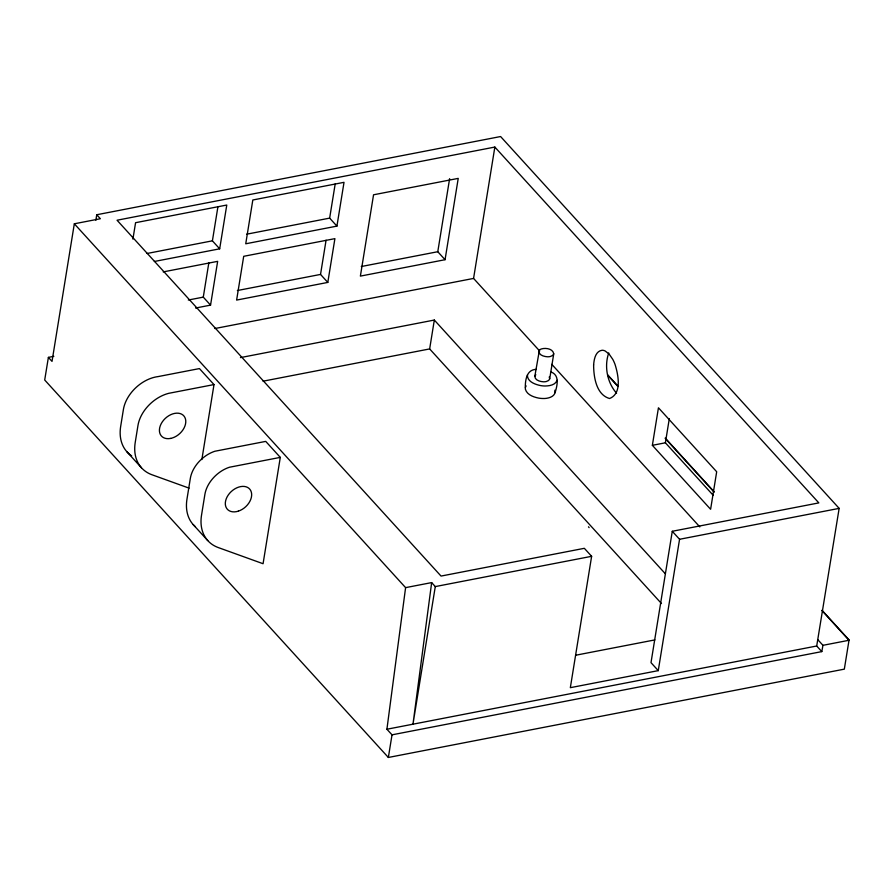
<?xml version="1.0" encoding="UTF-8"?>
<svg xmlns="http://www.w3.org/2000/svg" width="894" height="894" viewBox="0 0 894 894"><rect width="100%" height="100%" fill="white"/><g stroke="black" fill="none" stroke-linecap="round" stroke-linejoin="round"><path stroke-width="1.34" d="M534.813 376.396C535.037 380.33 540.01 381.559 543.261 381.794A7.621 4.124 9.2 0 0 546.379 381.503L548.67 380.442L549.698 378.821L553.744 353.8C552.928 348.604 545.541 347.621 541.306 348.973A7.532 4.068 9.2 0 0 539.395 350.247L534.813 376.396L535.003 375.815M538.87 351.376C539.093 355.309 544.066 356.527 547.307 356.773A7.621 4.124 9.2 0 0 550.425 356.482L552.727 355.41L553.744 353.8M549.698 378.821L549.24 376.955M536.378 369.39C526.13 369.378 525.013 381.257 525.37 389.169C526.912 394.768 533.338 397.003 538.467 398.065A14.639 7.912 9.2 0 0 543.116 398.5C547.921 398.758 556.47 396.556 554.861 390.186M555.062 392.779C557.118 385.973 559.979 375.346 551.196 372.049M527.426 374.944C527.069 381.604 535.126 384.476 540.49 385.56A14.639 7.912 9.2 0 0 545.15 385.996C549.519 385.94 555.476 385.035 557.085 380.263M386.912 729.236L405.597 587.637L74.325 223.791L100.374 218.739L96.742 214.75L500.595 136.536L839.153 508.373L816.703 646.004L821.809 651.603L392.019 734.834L386.912 729.236L816.703 646.004M431.657 582.597L412.972 724.196L435.289 586.587L431.657 582.597L405.597 587.637M74.325 223.791L52.02 361.399L48.388 357.376L53.841 356.326M95.859 220.226L96.742 214.75M132.915 239.123L135.575 222.695L226.774 205.039L219.678 248.823L154.349 261.484M195.585 308.028L210.559 305.122L203.284 297.132L208.816 262.925M219.678 248.823L212.403 240.832L217.935 206.626M210.559 305.122L217.655 261.35L163.211 271.899M201.854 459.561L214.001 384.576L199.44 368.585L158.048 376.597A32.631 22.719 -42.3 0 0 123.406 409.497L120.679 426.36A50.5 35.157 -42.3 0 0 131.675 455.884M280.291 457.382L263.071 563.723L218.326 547.586A50.5 35.157 -42.3 0 1 201.53 515.168L204.894 494.382A28.116 19.567 -42.3 0 1 229.456 467.238L280.291 457.382L265.73 441.39L214.895 451.246A28.116 19.567 -42.3 0 0 190.333 478.391L186.969 499.176A50.5 35.157 -42.3 0 0 195.44 526.789M327.807 282.415L334.904 238.642L243.704 256.31L236.619 300.082L327.807 282.415L320.533 274.424L326.075 240.218M336.926 226.115L344.022 182.331L252.823 199.988L245.738 243.783L336.926 226.115L329.651 218.125L335.194 183.918M445.056 259.707L458.231 178.387L373.547 194.791L360.383 276.112L445.056 259.707L437.781 251.717L449.615 178.666M661.471 603.539L429.656 348.928L434.328 320.052L240.441 357.6M821.899 610.501L849.009 640.272L844.327 669.148L388.354 757.464L392.019 734.834M539.674 351.018L473.574 278.425L494.851 147.063L117.047 220.226L441.033 576.071L584.341 548.313L591.627 556.314L570.338 687.676L658.263 670.634L679.563 539.283L672.277 531.282L818.837 502.897L494.851 147.063M652.363 445.324L658.442 407.787L716.686 471.753L710.607 509.289L652.363 445.324L665.393 442.798L713.3 495.41M665.393 442.798L669.304 418.671M672.277 531.282L651 662.644L658.263 670.634M48.388 357.376L44.7 380.006L388.354 757.464M821.809 651.603L822.949 645.323L817.854 639.724M525.404 387.46L526.097 385.862M608.736 352.974C604.053 366.294 607.194 382.621 616.558 393.204M147.063 253.483L212.403 240.832M246.621 234.206L329.651 218.125M188.31 300.026L203.284 297.132M237.379 290.528L320.533 274.424M361.299 266.524L437.781 251.717M214.862 328.534L473.574 278.425M263.071 381.19L429.656 348.928M435.289 586.587L591.627 556.314M679.563 539.283L839.153 508.373M575.68 655.235L654.877 639.903M822.949 645.323L849.009 640.272M214.001 384.576L168.742 393.326A32.631 22.719 -42.3 0 0 137.967 425.488L135.24 442.351A50.5 35.157 -42.3 0 0 152.036 474.781L189.103 488.146M607.92 375.1L618.246 386.454M665.214 438.026L714.049 491.666M822.067 610.3L849.3 640.216M607.641 375.178L617.877 386.42M665.348 438.552L714.15 492.147M551.777 364.316L699.812 526.901M434.328 320.052L665.214 573.635M126.903 451.783L141.464 467.774M193.193 524.588L207.754 540.579M588.487 526.789L589.112 527.65M535.338 375.268A7.532 4.068 9.2 0 1 535.841 374.776M593.627 364.92C593.638 376.91 596.22 394.701 609.552 398.512C622.235 393.595 618.257 374.742 615.061 364.473A25.222 11.924 79 0 0 612.792 359.388L609.127 354.069L605.104 350.951A25.222 11.924 79 0 0 602.12 350.258C595.449 351.118 594.041 359.422 593.627 364.92M170.575 438.429A15.064 10.482 -42.3 0 0 184.902 417.476A15.064 10.482 -42.3 0 0 162.328 421.845A15.064 10.482 -42.3 0 0 170.575 438.429M238.329 511.156A15.064 10.482 -42.3 0 0 249.985 489.42A15.064 10.482 -42.3 0 0 227.154 496.818A15.064 10.482 -42.3 0 0 238.329 511.156"/></g></svg>
